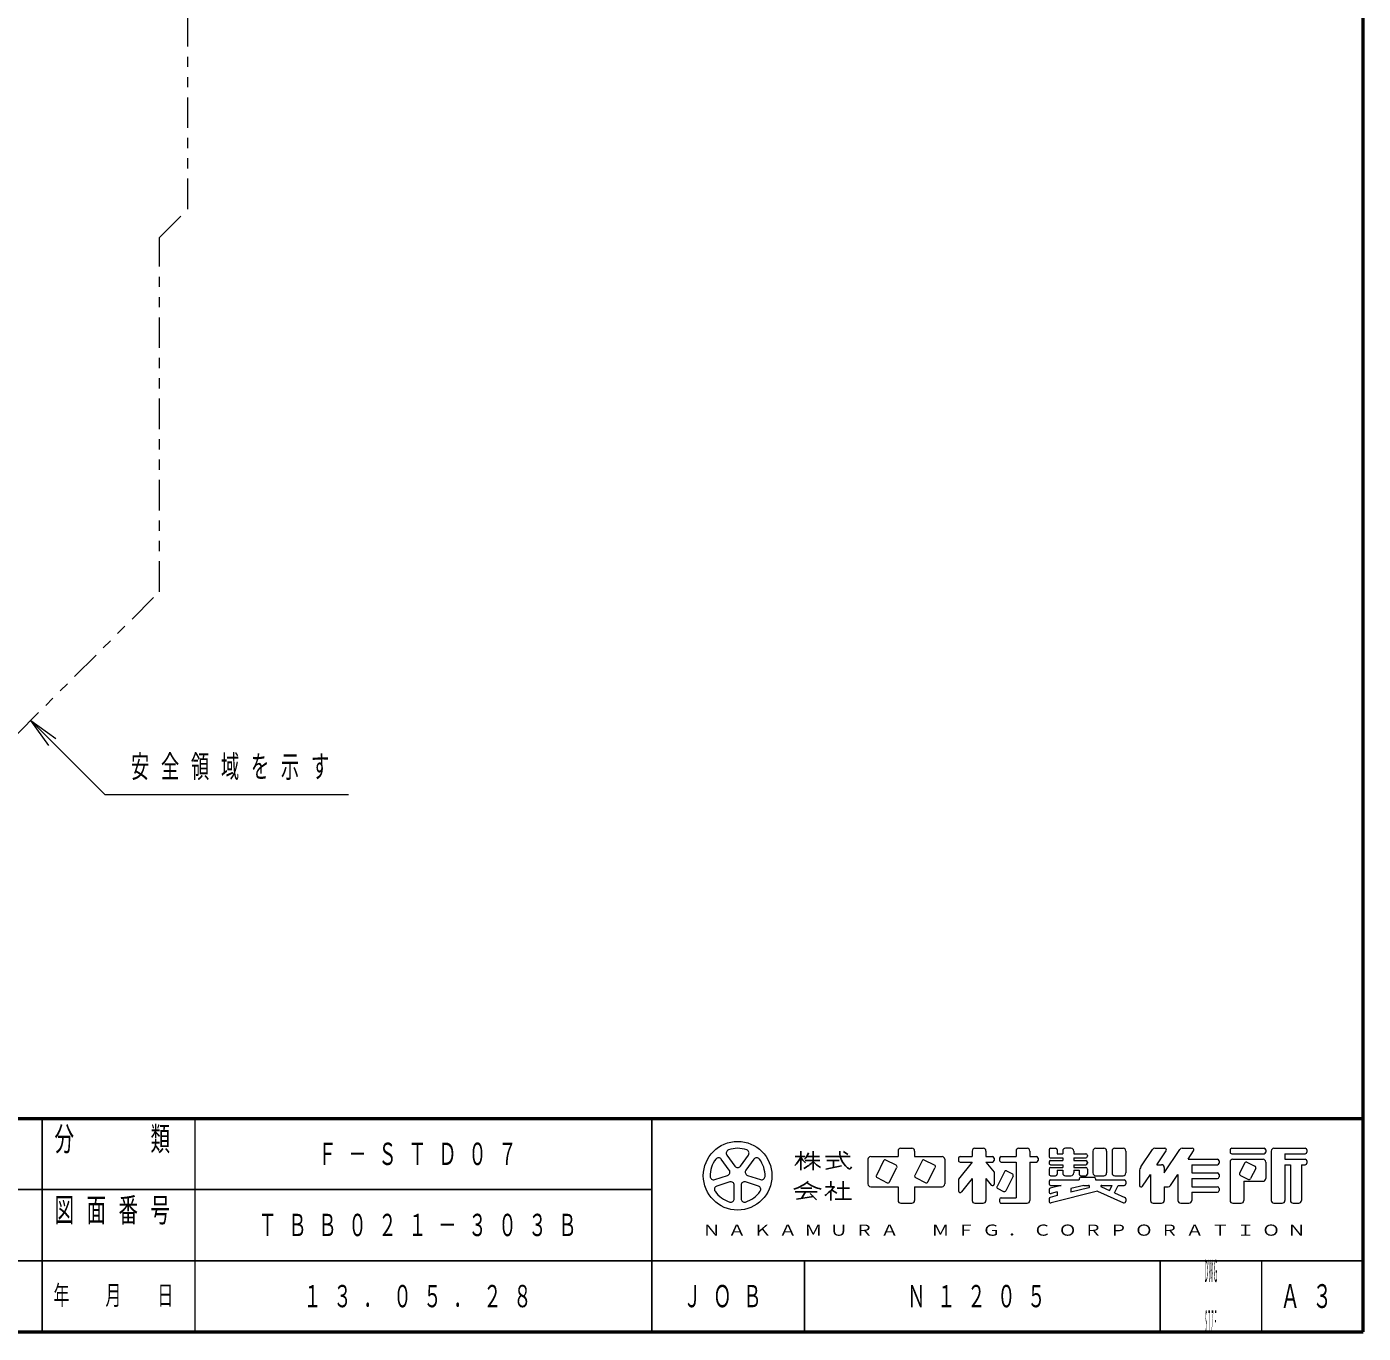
# Model space of a CAD drawing. Units: millimetres on the paper, scale 1:50. Extents: x -365 to 0, y -594 to 257.
# Drawn here: x -131.5 to 0, y -594.1 to -465.6 of the extents above; entities that cross this region are included whole.
import ezdxf
from ezdxf.enums import TextEntityAlignment as Align

# ---------------------------------------------------------------- set-up
doc = ezdxf.new("R2010")
doc.units = ezdxf.units.MM
doc.linetypes.add('USER3', pattern=[8, 3, -1, 1, -1, 1, -1])
for name, color, linetype, lineweight in [('1_50', 7, 'Continuous', 25), ('NAKAMURA図枠', 7, 'Continuous', 13), ('図面情報', 7, 'Continuous', 13)]:
    doc.layers.add(name, color=color, linetype=linetype, lineweight=lineweight)
doc.styles.add('ＭＳ ゴシック', font='')
doc.styles.get('ＭＳ ゴシック').set_extended_font_data('MS Gothic')

msp = doc.modelspace()

# ---------------------------------------------------------------- linework, layer by layer
at = {"layer": '1_50', "lineweight": 13}
for p, q in [((-129.365, -536.303), (-131.133, -533.828)), ((-131.133, -533.828), (-128.658, -535.596)), ((-131.133, -533.828), (-129.012, -535.949))]:
    msp.add_line(p, q, dxfattribs=at)
at = {"layer": '1_50', "linetype": 'USER3', "lineweight": 13}
msp.add_lwpolyline([(-246.769, -472.509), (-246.769, -499.954), (-225.437, -521.286), (-202.153, -521.286), (-176.949, -546.489), (-143.795, -546.489), (-118.472, -521.167), (-118.472, -486.318), (-115.672, -483.518), (-115.672, -437.7), (-137.463, -415.909), (-147.1, -415.909), (-147.1, -413.721), (-170.984, -389.837), (-178.535, -389.837), (-182.463, -385.909), (-227.856, -385.909), (-230.656, -388.709), (-285.929, -388.709), (-311.252, -414.032), (-311.252, -447.187), (-285.929, -472.509)], close=True, dxfattribs=at)
at = {"layer": '1_50', "lineweight": 13}
msp.add_lwpolyline([(-131.133, -533.828), (-123.828, -541.133), (-99.856, -541.133)], dxfattribs=at)
at = {"layer": 'NAKAMURA図枠', "lineweight": 50}
for p, q in [((0, -594), (0, -337)), ((-365, -573), (0, -573)), ((-365, -594), (0, -594))]:
    msp.add_line(p, q, dxfattribs=at)
at = {"layer": 'NAKAMURA図枠', "color": 211, "lineweight": 25}
for p, q in [((-130, -573), (-130, -594)), ((-70, -573), (-70, -594)), ((-182.5, -580), (-70, -580)), ((-237.5, -587), (0, -587)), ((-20, -587), (-20, -594))]:
    msp.add_line(p, q, dxfattribs=at)
at = {"layer": 'NAKAMURA図枠'}
for p, q in [((-115, -573), (-115, -594)), ((-45.506, -575.937), (-44.426, -575.937)), ((-38.216, -575.937), (-37.406, -575.937)), ((-33.896, -575.937), (-33.086, -575.937)), ((-30.926, -576.099), (-30.926, -576.72)), ((-30.764, -575.937), (-30.278, -575.937)), ((-30.116, -576.099), (-30.116, -576.477)), ((-28.766, -575.937), (-29.306, -575.937)), ((-26.336, -575.937), (-25.526, -575.937)), ((-24.446, -575.937), (-23.636, -575.937)), ((-21.88, -577.758), (-20.746, -576.057)), ((-20.521, -575.937), (-19.529, -575.937)), ((-19.586, -578.367), (-18.046, -576.057)), ((-17.821, -575.937), (-16.829, -575.937)), ((-13.106, -576.099), (-13.106, -576.315)), ((-12.944, -575.937), (-9.758, -575.937)), ((-9.596, -576.099), (-9.596, -576.315)), ((-8.786, -575.937), (-5.708, -575.937)), ((-5.546, -576.099), (-5.546, -576.315)), ((-62.39, -578.083), (-63.175, -577.003)), ((-62.629, -576.607), (-61.844, -577.687)), ((-61.298, -577.687), (-60.513, -576.607)), ((-59.967, -577.003), (-60.752, -578.083)), ((-48.746, -577.017), (-48.746, -579.447)), ((-48.476, -576.747), (-45.776, -576.747)), ((-47.198, -577.162), (-47.918, -578.6)), ((-45.975, -577.592), (-46.981, -577.089)), ((-45.776, -576.207), (-45.776, -576.747)), ((-44.156, -576.207), (-44.156, -576.747)), ((-44.156, -576.747), (-41.456, -576.747)), ((-43.418, -577.162), (-44.138, -578.6)), ((-42.195, -577.592), (-43.201, -577.089)), ((-41.186, -577.017), (-41.186, -579.447)), ((-39.836, -576.909), (-39.836, -577.125)), ((-38.486, -577.287), (-39.836, -578.974)), ((-39.674, -576.747), (-38.486, -576.747)), ((-39.674, -577.287), (-38.486, -577.287)), ((-38.486, -576.207), (-38.486, -576.747)), ((-37.136, -576.207), (-37.136, -576.747)), ((-37.136, -576.747), (-36.488, -576.747)), ((-37.136, -577.287), (-36.326, -578.299)), ((-37.136, -577.287), (-36.488, -577.287)), ((-36.326, -576.909), (-36.326, -577.125)), ((-35.786, -576.909), (-35.786, -577.125)), ((-35.624, -576.747), (-34.166, -576.747)), ((-35.624, -577.287), (-34.166, -577.287)), ((-34.166, -576.207), (-34.166, -576.747)), ((-34.166, -577.287), (-34.166, -580.797)), ((-32.816, -576.207), (-32.816, -576.747)), ((-32.816, -576.747), (-32.168, -576.747)), ((-32.816, -577.287), (-32.816, -581.067)), ((-32.816, -577.287), (-32.168, -577.287)), ((-32.006, -576.909), (-32.006, -577.125)), ((-30.926, -577.314), (-30.926, -577.395)), ((-30.764, -576.882), (-29.576, -576.882)), ((-30.764, -577.152), (-29.576, -577.152)), ((-30.116, -576.477), (-29.576, -576.477)), ((-29.576, -576.207), (-29.576, -576.477)), ((-29.576, -576.882), (-29.576, -577.152)), ((-28.496, -576.207), (-28.496, -576.477)), ((-28.496, -576.477), (-27.308, -576.477)), ((-28.496, -576.882), (-27.308, -576.882)), ((-28.496, -576.882), (-28.496, -577.152)), ((-28.496, -577.152), (-27.308, -577.152)), ((-27.146, -576.639), (-27.146, -576.72)), ((-27.146, -577.314), (-27.146, -577.395)), ((-26.606, -576.207), (-26.606, -578.367)), ((-25.256, -576.207), (-25.256, -578.367)), ((-24.716, -576.207), (-24.716, -578.367)), ((-23.366, -576.207), (-23.366, -578.367)), ((-20.306, -577.557), (-19.394, -576.189)), ((-17.246, -577.017), (-16.694, -576.189)), ((-17.246, -577.017), (-14.348, -577.017)), ((-14.186, -577.179), (-14.186, -577.395)), ((-13.106, -577.287), (-13.106, -581.067)), ((-12.944, -576.477), (-9.758, -576.477)), ((-12.836, -577.017), (-9.866, -577.017)), ((-11.666, -577.378), (-12.17, -578.384)), ((-11.449, -577.305), (-10.659, -577.7)), ((-9.596, -577.287), (-9.596, -578.907)), ((-9.056, -576.207), (-9.056, -581.067)), ((-7.706, -576.477), (-7.706, -577.017)), ((-7.706, -576.477), (-5.708, -576.477)), ((-7.706, -577.017), (-5.708, -577.017)), ((-5.546, -577.179), (-5.546, -577.395)), ((-63.828, -579.015), (-62.559, -578.603)), ((-60.583, -578.603), (-59.313, -579.015)), ((-46.622, -579.248), (-45.902, -577.81)), ((-42.842, -579.248), (-42.122, -577.81)), ((-36.326, -578.299), (-36.326, -579.457)), ((-35.318, -578.242), (-36.038, -579.68)), ((-34.454, -578.674), (-35.174, -580.112)), ((-35.101, -578.169), (-34.527, -578.456)), ((-30.926, -577.989), (-30.926, -578.475)), ((-30.764, -577.557), (-29.576, -577.557)), ((-30.764, -577.827), (-29.576, -577.827)), ((-30.764, -578.637), (-30.278, -578.637)), ((-30.116, -578.097), (-29.576, -578.097)), ((-30.116, -578.097), (-30.116, -578.475)), ((-29.576, -577.557), (-29.576, -577.827)), ((-29.576, -578.097), (-29.576, -578.367)), ((-29.306, -578.637), (-28.766, -578.637)), ((-28.496, -577.557), (-27.308, -577.557)), ((-28.496, -577.557), (-28.496, -577.827)), ((-28.496, -577.827), (-27.308, -577.827)), ((-28.496, -578.097), (-28.496, -578.367)), ((-28.496, -578.097), (-27.956, -578.097)), ((-27.956, -578.097), (-27.956, -578.475)), ((-27.794, -578.637), (-27.308, -578.637)), ((-27.146, -577.989), (-27.146, -578.475)), ((-26.336, -578.637), (-25.526, -578.637)), ((-24.446, -578.637), (-23.636, -578.637)), ((-22.016, -578.207), (-22.016, -579.587)), ((-21.719, -579.677), (-20.936, -578.502)), ((-20.936, -578.502), (-20.936, -581.067)), ((-20.306, -577.557), (-19.856, -577.557)), ((-19.586, -577.827), (-19.586, -578.367)), ((-18.966, -579.596), (-18.236, -578.502)), ((-18.236, -578.502), (-18.236, -581.067)), ((-16.886, -577.557), (-14.348, -577.557)), ((-16.886, -577.557), (-16.886, -578.367)), ((-16.886, -578.367), (-14.348, -578.367)), ((-14.186, -578.529), (-14.186, -578.745)), ((-12.097, -578.601), (-11.307, -578.996)), ((-10.586, -577.918), (-11.09, -578.924)), ((-7.706, -577.557), (-7.166, -577.557)), ((-7.706, -577.557), (-7.706, -581.067)), ((-7.166, -577.557), (-7.166, -581.067)), ((-6.086, -577.557), (-5.708, -577.557)), ((-6.086, -577.557), (-6.086, -581.067)), ((-62.35, -579.245), (-63.62, -579.657)), ((-61.908, -580.901), (-61.908, -579.566)), ((-61.233, -579.566), (-61.233, -580.901)), ((-59.522, -579.657), (-60.792, -579.245)), ((-48.476, -579.717), (-45.776, -579.717)), ((-47.845, -578.817), (-46.839, -579.32)), ((-45.776, -579.717), (-45.776, -581.067)), ((-44.156, -579.717), (-41.456, -579.717)), ((-44.156, -579.717), (-44.156, -581.067)), ((-44.065, -578.817), (-43.059, -579.32)), ((-39.836, -578.974), (-39.836, -580.132)), ((-38.486, -578.907), (-39.547, -580.234)), ((-38.486, -578.907), (-38.486, -581.067)), ((-37.136, -578.907), (-36.614, -579.559)), ((-37.136, -578.907), (-37.136, -581.067)), ((-35.965, -579.897), (-35.391, -580.184)), ((-30.926, -579.204), (-30.926, -579.42)), ((-30.926, -580.005), (-30.926, -580.227)), ((-29.74, -579.582), (-30.803, -579.848)), ((-30.764, -579.042), (-27.956, -579.042)), ((-30.764, -579.582), (-29.74, -579.582)), ((-27.513, -579.582), (-28.766, -579.895)), ((-27.023, -579.821), (-28.766, -580.257)), ((-28.766, -579.895), (-28.766, -580.257)), ((-27.956, -578.934), (-27.956, -579.042)), ((-27.794, -578.772), (-26.498, -578.772)), ((-27.513, -579.582), (-27.053, -579.582)), ((-26.336, -578.934), (-26.336, -579.042)), ((-26.336, -579.042), (-23.528, -579.042)), ((-25.771, -579.737), (-24.968, -580.094)), ((-25.738, -579.582), (-24.712, -579.582)), ((-24.968, -580.094), (-24.712, -579.582)), ((-24.474, -580.313), (-24.108, -579.582)), ((-24.108, -579.582), (-23.528, -579.582)), ((-23.366, -579.204), (-23.366, -579.42)), ((-19.586, -579.717), (-19.19, -579.717)), ((-19.586, -579.717), (-19.586, -581.067)), ((-16.886, -578.907), (-16.886, -579.717)), ((-16.886, -578.907), (-14.348, -578.907)), ((-16.886, -579.717), (-14.348, -579.717)), ((-14.186, -579.879), (-14.186, -580.095)), ((-11.756, -579.177), (-11.756, -581.067)), ((-11.756, -579.177), (-9.866, -579.177)), ((-45.506, -581.337), (-44.426, -581.337)), ((-38.216, -581.337), (-37.406, -581.337)), ((-35.786, -580.959), (-35.786, -581.175)), ((-35.624, -580.797), (-34.166, -580.797)), ((-35.624, -581.337), (-33.086, -581.337)), ((-30.926, -580.923), (-30.926, -581.146)), ((-30.116, -580.594), (-30.803, -580.766)), ((-26.15, -580.159), (-30.725, -581.303)), ((-30.116, -580.232), (-30.725, -580.385)), ((-30.116, -580.232), (-30.116, -580.594)), ((-26.15, -580.159), (-23.594, -581.295)), ((-24.474, -580.313), (-23.462, -580.763)), ((-23.366, -580.911), (-23.366, -581.147)), ((-20.666, -581.337), (-19.856, -581.337)), ((-17.966, -581.337), (-17.156, -581.337)), ((-16.886, -580.257), (-16.886, -581.067)), ((-16.886, -580.257), (-14.348, -580.257)), ((-12.836, -581.337), (-12.026, -581.337)), ((-8.786, -581.337), (-7.976, -581.337)), ((-6.896, -581.337), (-6.356, -581.337)), ((-10, -587), (-10, -594))]:
    msp.add_line(p, q, dxfattribs=at)
at = {"layer": 'NAKAMURA図枠', "lineweight": 25}
for p, q in [((-55.901, -576.747), (-54.956, -576.747)), ((-55.361, -576.207), (-55.361, -578.097)), ((-54.915, -577.152), (-53.471, -577.152)), ((-54.769, -576.747), (-53.525, -576.747)), ((-54.146, -576.207), (-54.146, -578.097)), ((-52.931, -576.747), (-50.501, -576.747)), ((-52.796, -577.152), (-51.581, -577.152)), ((-52.121, -577.152), (-52.121, -577.827)), ((-50.719, -576.533), (-51.16, -576.239)), ((-52.889, -577.98), (-51.353, -577.673)), ((-55.361, -579.852), (-54.281, -579.852)), ((-52.931, -579.717), (-52.051, -579.717)), ((-52.391, -579.177), (-52.391, -579.717)), ((-52.34, -580.04), (-51.796, -580.354)), ((-51.783, -579.852), (-50.568, -579.852)), ((-51.176, -579.177), (-51.176, -580.932)), ((-55.901, -580.216), (-53.741, -580.216)), ((-55.765, -580.933), (-54.113, -580.696)), ((-54.899, -580.216), (-55.289, -580.864)), ((-54.416, -580.393), (-53.81, -580.999)), ((-52.391, -580.09), (-52.391, -581.067)), ((-51.986, -580.932), (-50.366, -580.932)), ((-55, -587), (-55, -594))]:
    msp.add_line(p, q, dxfattribs=at)
at = {"layer": 'NAKAMURA図枠'}
msp.add_circle((-61.571, -578.637), 3.375, dxfattribs=at)
for centre, radius, start, end in [((-62.356, -576.408), 0.338, 109.39847, 215.99997), ((-61.571, -578.637), 2.7, 70.60155, 109.39847), ((-60.786, -576.408), 0.338, 324, 70.60155), ((-45.506, -576.207), 0.27, 89.99998, 179.99996), ((-44.426, -576.207), 0.27, 0, 89.99998), ((-38.216, -576.207), 0.27, 89.99998, 179.99996), ((-37.406, -576.207), 0.27, 0, 89.99998), ((-33.896, -576.207), 0.27, 89.99998, 179.99996), ((-33.086, -576.207), 0.27, 0, 89.99998), ((-30.764, -576.099), 0.162, 89.99998, 179.99996), ((-30.278, -576.099), 0.162, 0, 89.99998), ((-29.306, -576.207), 0.27, 89.99998, 179.99996), ((-28.766, -576.207), 0.27, 0, 89.99998), ((-26.336, -576.207), 0.27, 89.99998, 179.99996), ((-25.526, -576.207), 0.27, 0, 89.99998), ((-24.446, -576.207), 0.27, 89.99998, 179.99996), ((-23.636, -576.207), 0.27, 0, 89.99998), ((-20.521, -576.207), 0.27, 89.99998, 146.30984), ((-19.529, -576.099), 0.162, 326.31015, 89.99998), ((-17.821, -576.207), 0.27, 89.99998, 146.3098), ((-16.829, -576.099), 0.162, 326.31003, 89.99998), ((-12.944, -576.099), 0.162, 89.99998, 179.99996), ((-9.758, -576.099), 0.162, 0, 89.99998), ((-8.786, -576.207), 0.27, 89.99998, 179.99996), ((-5.708, -576.099), 0.162, 0, 89.99998), ((-61.571, -578.637), 2.7, 142.60154, 181.39846), ((-63.448, -577.202), 0.338, 35.99999, 142.60154), ((-59.694, -577.202), 0.338, 37.39846, 143.99995), ((-61.571, -578.637), 2.7, 358.60155, 37.39847), ((-48.476, -577.017), 0.27, 89.99998, 179.99996), ((-47.054, -577.234), 0.162, 63.43492, 153.43499), ((-43.274, -577.234), 0.162, 63.43492, 153.43499), ((-41.456, -577.017), 0.27, 0, 89.99998), ((-39.674, -576.909), 0.162, 89.99998, 179.99996), ((-39.674, -577.125), 0.162, 179.99998, 270.00002), ((-36.488, -576.909), 0.162, 0, 89.99998), ((-36.488, -577.125), 0.162, 270.00002, 0), ((-35.624, -576.909), 0.162, 89.99998, 179.99996), ((-35.624, -577.125), 0.162, 179.99998, 270.00002), ((-32.168, -576.909), 0.162, 0, 89.99998), ((-32.168, -577.125), 0.162, 270.00002, 0), ((-30.764, -576.72), 0.162, 179.99998, 270.00002), ((-30.764, -577.314), 0.162, 89.99998, 179.99996), ((-30.764, -577.395), 0.162, 179.99998, 270.00002), ((-27.308, -576.639), 0.162, 0, 89.99998), ((-27.308, -576.72), 0.162, 270.00002, 0), ((-27.308, -577.314), 0.162, 0, 89.99998), ((-27.308, -577.395), 0.162, 270.00002, 0), ((-14.348, -577.179), 0.162, 0, 89.99998), ((-14.348, -577.395), 0.162, 270.00002, 0), ((-12.944, -576.315), 0.162, 179.99998, 270.00002), ((-12.836, -577.287), 0.27, 89.99998, 179.99996), ((-11.522, -577.45), 0.162, 63.43447, 153.43474), ((-9.866, -577.287), 0.27, 0, 89.99998), ((-9.758, -576.315), 0.162, 270.00002, 0), ((-5.708, -576.315), 0.162, 270.00002, 0), ((-5.708, -577.179), 0.162, 0, 89.99998), ((-5.708, -577.395), 0.162, 270.00002, 0), ((-63.933, -578.694), 0.338, 181.39848, 287.99997), ((-62.663, -578.282), 0.338, 287.99998, 35.99999), ((-61.571, -577.488), 0.338, 215.99998, 324), ((-60.479, -578.282), 0.338, 143.99996, 251.99999), ((-59.209, -578.694), 0.338, 252.00001, 358.60156), ((-47.773, -578.672), 0.162, 153.43495, 243.43485), ((-46.047, -577.737), 0.162, 333.4349, 63.43487), ((-43.993, -578.672), 0.162, 153.43495, 243.43485), ((-42.267, -577.737), 0.162, 333.4349, 63.43487), ((-35.174, -578.314), 0.162, 63.43487, 153.43498), ((-34.599, -578.601), 0.162, 333.43492, 63.43493), ((-30.764, -577.989), 0.162, 89.99998, 179.99996), ((-30.764, -578.475), 0.162, 179.99998, 270.00002), ((-30.278, -578.475), 0.162, 270.00002, 0), ((-29.306, -578.367), 0.27, 179.99998, 270.00002), ((-28.766, -578.367), 0.27, 270.00002, 0), ((-27.794, -578.475), 0.162, 179.99998, 270.00002), ((-27.308, -577.989), 0.162, 0, 89.99998), ((-27.308, -578.475), 0.162, 270.00002, 0), ((-26.336, -578.367), 0.27, 179.99998, 270.00002), ((-25.526, -578.367), 0.27, 270.00002, 0), ((-24.446, -578.367), 0.27, 179.99998, 270.00002), ((-23.636, -578.367), 0.27, 270.00002, 0), ((-21.206, -578.207), 0.81, 146.30999, 179.99996), ((-19.856, -577.827), 0.27, 0, 89.99998), ((-14.348, -578.529), 0.162, 0, 89.99998), ((-12.025, -578.456), 0.162, 153.43517, 243.43529), ((-10.731, -577.845), 0.162, 333.43484, 63.43447), ((-63.516, -579.978), 0.338, 107.99999, 214.60154), ((-62.246, -579.566), 0.338, 359.99997, 107.99999), ((-60.896, -579.566), 0.338, 71.99997, 179.99999), ((-59.626, -579.978), 0.338, 325.39847, 71.99996), ((-48.476, -579.447), 0.27, 179.99998, 270.00002), ((-46.766, -579.175), 0.162, 243.43498, 333.43496), ((-42.986, -579.175), 0.162, 243.43498, 333.43496), ((-41.456, -579.447), 0.27, 270.00002, 0), ((-36.488, -579.457), 0.162, 218.65962, 0), ((-35.893, -579.752), 0.162, 153.43487, 243.4348), ((-30.764, -579.204), 0.162, 89.99998, 179.99996), ((-30.764, -579.42), 0.162, 179.99998, 270.00002), ((-30.764, -580.005), 0.162, 104.03614, 179.99996), ((-27.794, -578.934), 0.162, 89.99998, 179.99996), ((-27.053, -579.703), 0.121, 284.0365, 89.99998), ((-26.498, -578.934), 0.162, 0, 89.99998), ((-25.738, -579.663), 0.081, 89.99998, 246.03817), ((-23.528, -579.204), 0.162, 0, 89.99998), ((-23.528, -579.42), 0.162, 270.00002, 0), ((-21.854, -579.587), 0.162, 179.99998, 326.30997), ((-19.19, -579.447), 0.27, 270.00002, 326.31002), ((-14.348, -578.745), 0.162, 270.00002, 0), ((-14.348, -579.879), 0.162, 0, 89.99998), ((-11.234, -578.851), 0.162, 243.43534, 333.43491), ((-9.866, -578.907), 0.27, 270.00002, 0), ((-61.571, -578.637), 2.7, 214.60156, 253.39848), ((-62.246, -580.901), 0.338, 253.39847, 359.99997), ((-60.896, -580.901), 0.338, 179.99999, 286.60154), ((-61.571, -578.637), 2.7, 286.60155, 325.39847), ((-45.506, -581.067), 0.27, 179.99998, 270.00002), ((-44.426, -581.067), 0.27, 270.00002, 0), ((-39.674, -580.132), 0.162, 179.99998, 321.34037), ((-38.216, -581.067), 0.27, 179.99998, 270.00002), ((-37.406, -581.067), 0.27, 270.00002, 0), ((-35.624, -580.959), 0.162, 89.99998, 179.99996), ((-35.624, -581.175), 0.162, 179.99998, 270.00002), ((-35.318, -580.039), 0.162, 243.43487, 333.43498), ((-33.086, -581.067), 0.27, 270.00002, 0), ((-30.764, -580.227), 0.162, 179.99998, 284.03612), ((-30.764, -580.923), 0.162, 104.03614, 179.99996), ((-30.764, -581.146), 0.162, 179.99998, 284.03612), ((-23.528, -581.147), 0.162, 246.03699, 0), ((-23.528, -580.911), 0.162, 0, 66.03701), ((-20.666, -581.067), 0.27, 179.99998, 270.00002), ((-19.856, -581.067), 0.27, 270.00002, 0), ((-17.966, -581.067), 0.27, 179.99998, 270.00002), ((-17.156, -581.067), 0.27, 270.00002, 0), ((-14.348, -580.095), 0.162, 270.00002, 0), ((-12.836, -581.067), 0.27, 179.99998, 270.00002), ((-12.026, -581.067), 0.27, 270.00002, 0), ((-8.786, -581.067), 0.27, 179.99998, 270.00002), ((-7.976, -581.067), 0.27, 270.00002, 0), ((-6.896, -581.067), 0.27, 179.99998, 270.00002), ((-6.356, -581.067), 0.27, 270.00002, 0)]:
    msp.add_arc(centre, radius, start, end, dxfattribs=at)
at = {"layer": 'NAKAMURA図枠', "lineweight": 25}
for centre, radius, start, end in [((-57.466, -575.916), 2.285, 311.36185, 337.13638), ((-53.383, -575.573), 2.345, 212.50346, 230.00631), ((-56.374, -575.182), 3.034, 295.86917, 317.23867), ((-56.002, -575.953), 1.467, 313.72108, 343.54317), ((-51.918, -575.182), 3.034, 222.76131, 240.10806), ((-49.563, -576.306), 1.953, 177.09472, 240.51891), ((-51.54, -577.195), 1.299, 321.42112, 334.8249), ((-56.898, -576.743), 3.32, 285.11261, 313.40619), ((-52.77, -576.806), 3.192, 231.17281, 259.75506), ((-55.66, -576.774), 4.657, 304.87257, 320.80411)]:
    msp.add_arc(centre, radius, start, end, dxfattribs=at)

# ---------------------------------------------------------------- texts
at = {"layer": '1_50', "insert": (-121.273, -538.483), "char_height": 2.199, "attachment_point": 4, "style": 'ＭＳ ゴシック'}
msp.add_mtext('\\T1.64;\\W0.6;安全領域を示す', dxfattribs=at)
at = {"layer": 'NAKAMURA図枠', "style": 'ＭＳ ゴシック'}
for s, width, p in [('ＤＷＧ', 0.15, (-15, -588)), ('ＳＩＺＥ', 0.1, (-15, -593))]:
    msp.add_text(s, height=2.199, dxfattribs=dict(at, width=width)).set_placement(p, align=Align.MIDDLE_CENTER)
at = {"layer": 'NAKAMURA図枠', "color": 4, "style": 'ＭＳ ゴシック'}
for s, insert, char_height, attachment_point in [('\\T1.64;\\W0.6;分\u3000\u3000類', (-122.5, -573.833), 2.346, 2), ('\\T1.64;\\W0.6;図面番号', (-122.5, -580.833), 2.346, 2), ('\\T1.39;\\W1.2;ＮＡＫＡＭＵＲＡ\u3000ＭＦＧ．ＣＯＲＰＯＲＡＴＩＯＮ', (-35, -584), 1.1, 5), ('\\T1.64;\\W0.6;年\u3000月\u3000日', (-122.5, -590.5), 1.906, 5), ('\\T1.64;\\W0.6;ＪＯＢ', (-62.5, -590.5), 2.199, 5), ('\\T1.64;\\W0.6;Ａ３', (-5, -590.5), 2.346, 5)]:
    msp.add_mtext(s, dxfattribs=dict(at, insert=insert, char_height=char_height, attachment_point=attachment_point))
at = {"layer": '図面情報', "char_height": 2.199, "attachment_point": 5, "style": 'ＭＳ ゴシック'}
for s, insert in [('\\T1.64;\\W0.6;Ｆ－ＳＴＤ０７', (-92.5, -576.5)), ('\\T1.64;\\W0.6;ＴＢＢ０２１－３０３Ｂ', (-92.5, -583.5)), ('\\T1.64;\\W0.6;１３．０５．２８', (-92.5, -590.5)), ('\\T1.64;\\W0.6;Ｎ１２０５', (-37.5, -590.5))]:
    msp.add_mtext(s, dxfattribs=dict(at, insert=insert))

doc.saveas('drawing.dxf')
